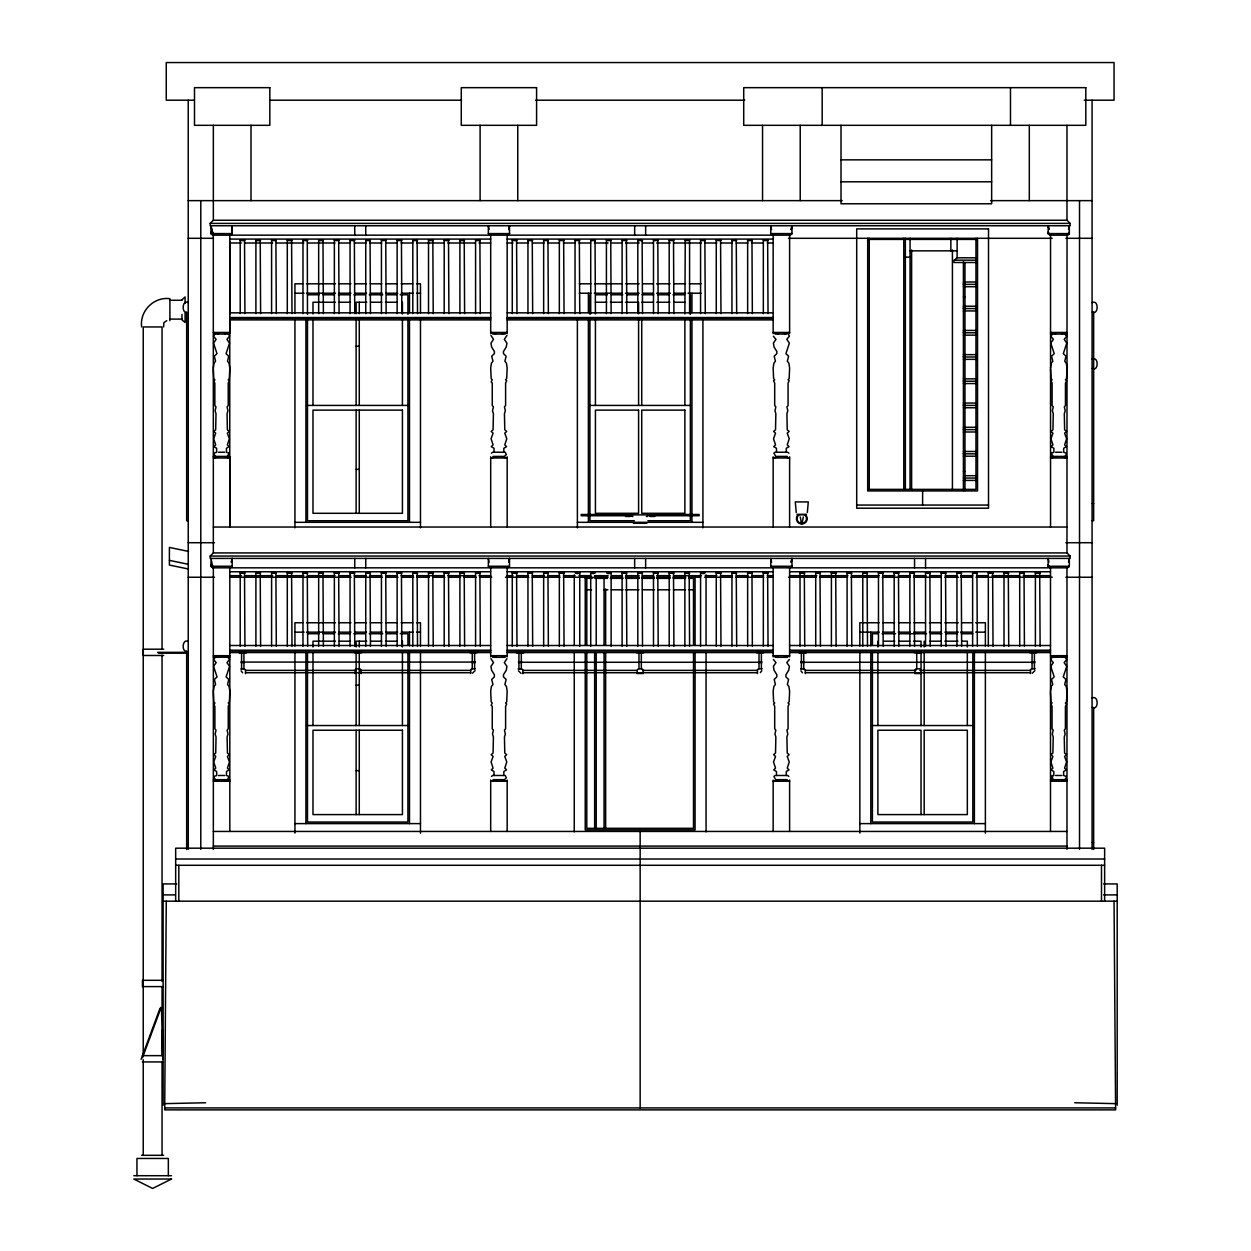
<?xml version="1.0" encoding="UTF-8"?>
<svg xmlns="http://www.w3.org/2000/svg" width="1251" height="1251" viewBox="0 0 1251 1251"><rect width="100%" height="100%" fill="white"/><g stroke="black" fill="none" stroke-linecap="round" stroke-linejoin="round"><path stroke-width="1.5" d="M1114.047 901.173L1115.611 1109.887L164.694 1109.887L166.258 901.173M229.762 369.076L229.308 378.553L228.214 379.772L229.308 380.757L228.214 383.056L228.214 405.559L227.056 406.888L227.948 410.797L227.056 413.659L227.385 429.812L229.277 431.407L227.385 433.206L229.386 438.741L227.385 444.856L229.168 446.654L226.431 448.249L226.431 452.236L229.042 453.159L227.416 456.412M229.809 692.319L229.355 701.811L228.261 703.015L229.355 704.016L228.261 706.315L228.261 728.801L227.103 730.146L227.995 734.056L227.103 736.902L227.432 753.055L229.324 754.65L227.432 756.464L229.433 762L227.432 768.114L229.214 769.897L226.478 771.507L226.478 775.479L229.042 776.418L227.463 779.67L215.688 779.67L214.109 777.981L214.109 776.418L216.673 775.479L216.673 771.507L213.937 769.897L215.719 768.114L213.718 762L215.719 756.464L213.827 754.65L215.719 753.055L216.048 736.902L215.156 734.056L216.048 730.146L214.891 728.801L214.891 706.315L213.796 705.189L214.891 703.015L213.796 701.811L213.342 692.319M1067.025 369.076L1066.556 378.553L1065.461 379.772L1066.556 380.757L1065.461 383.056L1065.461 405.559L1064.304 406.888L1065.211 410.797L1064.304 413.659L1064.632 429.812L1066.524 431.407L1064.632 433.206L1066.634 438.741L1064.632 444.856L1066.431 446.654L1063.678 448.249L1063.678 452.236L1066.243 453.159L1066.243 454.723L1064.664 456.412L1052.857 456.412M1066.978 692.319L1066.509 701.811L1065.414 703.015L1066.509 704.016L1065.414 706.315L1065.414 728.801L1064.257 730.146L1065.164 734.056L1064.257 736.902L1064.585 753.055L1066.477 754.65L1064.585 756.464L1066.587 762L1064.585 768.114L1066.384 769.897L1063.631 771.507L1063.631 775.479L1066.196 776.418L1066.196 777.981L1064.617 779.67L1052.857 779.67M213.296 368.06L213.999 363.275L215.563 361.195L214.312 356.222L216.986 353.626L213.53 343.118L216.11 339.365L213.53 336.206L214.531 334.486M213.342 691.303L214.046 686.518L215.61 684.453L214.359 679.481L217.033 676.885L213.577 666.361L216.157 662.623L213.577 659.465L215.297 657.322L213.342 657.072M1050.543 368.06L1051.247 363.275L1052.81 361.195L1051.559 356.222L1054.233 353.626L1050.793 343.118L1053.373 339.365L1050.793 336.206L1052.498 334.064L1050.543 333.829M1050.496 691.303L1051.2 686.518L1052.763 684.453L1051.512 679.481L1054.186 676.885L1050.746 666.361L1053.326 662.623L1050.746 659.465M802.282 522.339L803.33 516.944M232.17 558.415L231.372 562.184L232.17 558.415L232.17 566.265L230.184 567.829L232.17 566.265L210.981 566.265L210.981 558.415L212.967 567.829L1067.338 567.829L1069.324 566.265L1069.324 558.415L1068.526 562.184M509.517 225.743L508.719 229.512L509.517 225.743L509.517 233.593L507.531 235.157M509.517 558.415L508.719 562.184L509.517 558.415L509.517 566.265L507.531 567.829M791.977 225.743L791.179 229.512L791.977 225.743L791.977 233.593L789.991 235.157L212.92 235.157L210.934 232.029L213.296 235.157L210.981 233.593L210.981 225.743L212.967 235.157L210.981 233.593L232.17 233.593L232.17 225.743L232.123 232.029M791.977 558.415L791.179 562.184L791.977 558.415L791.977 566.265L789.991 567.829M1068.526 229.512L1069.324 225.743L1069.324 233.593L1067.338 235.157L1069.324 233.593L1048.15 233.593L1048.182 225.743L1048.979 229.512L1048.15 225.743M807.333 512.582L808.302 501.917L795.276 501.917L796.261 512.582M141.113 1059.316L159.972 1008.415M142.536 1057.595L160.738 1008.525M475.067 670.63L472.503 673.194M761.828 670.63L760.342 672.585M1034.874 670.63L1032.31 673.194M798.936 514.708L797.184 517.132L797.184 520.135L798.936 522.558L801.797 523.481L804.643 522.558L806.41 520.135L806.41 517.132L804.643 514.708M1069.37 232.029L1067.025 235.157L1069.324 233.593M229.527 336.206L226.947 339.365L229.527 343.118L226.071 353.626L228.745 356.222L227.494 361.195L229.058 363.275L229.762 368.06M789.381 659.465L786.801 662.623L789.381 666.361L788.724 670.239L785.925 674.727L785.925 676.885L788.599 679.481L787.348 684.453L788.912 686.518L789.616 691.303L789.162 701.811L788.067 703.015L789.162 704.016L788.067 706.315L788.067 728.801L786.91 730.146L787.802 734.056L786.91 736.902L787.239 753.055L789.131 754.65L787.239 756.464L789.24 762L787.239 768.114L789.021 769.897L786.285 771.507L786.285 775.479M210.199 223.397L213.342 220.254L1066.978 220.254L1070.105 223.397L1070.105 225.743L210.199 225.743L210.199 223.397L1070.105 223.397M210.199 556.054L213.342 552.926L1066.978 552.926L1070.105 556.054L1070.105 558.415L210.199 558.415L210.199 556.054L1070.105 556.054M1050.746 658.667L1052.451 657.322L1050.496 657.072M230.184 235.157L232.17 233.593M507.531 235.157L509.517 233.593L488.343 233.593L488.343 225.743L489.125 229.512M789.991 235.157L791.977 233.593L770.788 233.593L770.788 225.743L771.586 229.512M789.991 567.829L791.977 566.265L770.788 566.265L770.788 558.415L771.586 562.184M1067.338 567.829L1069.324 566.265L1048.15 566.265L1048.15 558.415L1048.932 562.184M491.471 453.159L492.644 452.236L504.356 452.236M775.104 452.236L773.916 453.159L775.104 455.38M491.471 776.418L492.644 775.479L504.356 775.479M775.104 775.479L773.916 776.418L775.104 778.638M1050.496 692.319L1050.949 701.811L1052.06 703.015L1050.949 704.016L1052.06 706.315L1052.06 728.801L1053.217 730.146L1052.31 734.056L1053.217 736.902L1052.889 753.055L1050.996 754.65L1052.889 756.464L1050.887 762L1052.889 768.114L1051.09 769.897L1053.827 771.507L1053.827 775.479L1051.278 776.418L1051.278 777.981L1052.857 778.841M509.517 233.593L507.171 235.157L507.171 333.626M789.616 235.157L791.977 233.593M791.977 566.265L789.616 567.829L789.616 656.884M1066.978 567.829L1069.324 566.265M505.201 455.38L506.389 454.723L505.201 452.236M505.201 778.638L506.389 777.981L505.201 775.479M224.711 333.626L229.809 332.453L213.342 332.453L218.44 333.626M502.073 333.626L507.171 332.453L490.689 332.453L495.787 333.626M218.44 456.803L213.342 457.991L229.809 457.991L224.711 456.803M784.518 333.626L789.616 332.453L773.149 332.453L778.247 333.626M495.787 456.803L490.689 457.991L507.171 457.991L502.073 456.803M1061.88 333.626L1066.978 332.453L1050.496 332.453L1055.594 333.626M778.247 456.803L773.149 457.991L789.616 457.991L784.518 456.803M1055.594 456.803L1050.496 457.991L1066.978 457.991L1061.88 456.803M224.711 656.884L229.809 655.696L213.342 655.696L218.44 656.884M502.073 656.884L507.171 655.696L490.689 655.696L495.787 656.884M218.44 780.061L213.342 781.234L229.809 781.234L224.711 780.061M784.518 656.884L789.616 655.696L773.149 655.696L778.247 656.884M495.787 780.061L490.689 781.234L507.171 781.234L502.073 780.061M1061.88 656.884L1066.978 655.696L1050.496 655.696L1055.594 656.884M778.247 780.061L773.149 781.234L789.616 781.234L784.518 780.061M1055.594 780.061L1050.496 781.234L1066.978 781.234L1061.88 780.061M244.915 240.567L240.208 240.567M260.615 240.567L255.908 240.567M276.299 240.567L271.592 240.567M291.999 240.567L287.292 240.567M307.683 240.567L302.977 240.567M323.384 240.567L318.661 240.567M339.068 240.567L334.361 240.567M354.752 240.567L350.045 240.567M370.452 240.567L365.745 240.567M386.137 240.567L381.43 240.567M401.837 240.567L397.13 240.567M417.521 240.567L412.814 240.567M433.221 240.567L428.514 240.567M448.906 240.567L444.199 240.567M464.606 240.567L459.899 240.567M480.29 240.567L475.583 240.567M516.976 240.567L512.269 240.567M532.66 240.567L527.953 240.567M548.36 240.567L543.653 240.567M564.045 240.567L559.338 240.567M166.774 320.678L163.865 322.617L163.631 326.949M579.745 240.567L575.038 240.567M595.429 240.567L590.722 240.567M611.129 240.567L606.422 240.567M626.814 240.567L622.107 240.567M642.514 240.567L637.807 240.567M658.198 240.567L653.491 240.567M673.898 240.567L669.191 240.567M689.582 240.567L684.876 240.567M705.283 240.567L700.576 240.567M720.967 240.567L716.26 240.567M736.667 240.567L731.944 240.567M752.351 240.567L747.645 240.567M768.036 240.567L763.329 240.567M244.915 573.239L240.208 573.239M260.615 573.239L255.908 573.239M276.299 573.239L271.592 573.239M291.999 573.239L287.292 573.239M307.683 573.239L302.977 573.239M323.384 573.239L318.661 573.239M339.068 573.239L334.361 573.239M354.752 573.239L350.045 573.239M370.452 573.239L365.745 573.239M386.137 573.239L381.43 573.239M401.837 573.239L397.13 573.239M417.521 573.239L412.814 573.239M433.221 573.239L428.514 573.239M448.906 573.239L444.199 573.239M464.606 573.239L459.899 573.239M480.29 573.239L475.583 573.239M516.976 573.239L512.269 573.239M532.66 573.239L527.953 573.239M548.36 573.239L543.653 573.239M564.045 573.239L559.338 573.239M579.745 573.239C573.849 574.569 573.849 571.128 579.745 572.458L579.745 646.282M611.129 573.239C605.234 574.569 605.234 571.128 611.129 572.458L611.129 646.282M626.814 573.239L622.107 573.239M642.514 573.239L637.807 573.239M658.198 573.239L653.491 573.239M673.898 573.239L669.191 573.239M689.582 573.239L684.876 573.239M720.967 573.239L716.26 573.239M736.667 573.239L731.944 573.239M752.351 573.239L747.645 573.239M768.036 573.239L763.329 573.239M804.721 573.239L800.014 573.239M820.421 573.239L815.715 573.239M836.106 573.239L831.399 573.239M851.806 573.239L847.083 573.239M867.49 573.239L862.783 573.239M883.175 573.239L878.468 573.239M898.875 573.239L894.168 573.239M914.559 573.239L909.852 573.239M930.259 573.239L925.552 573.239M945.944 573.239L941.237 573.239M961.644 573.239L956.937 573.239M977.328 573.239L972.621 573.239M993.028 573.239L988.321 573.239M1008.713 573.239L1004.006 573.239M1024.413 573.239L1019.706 573.239M1040.097 573.239L1035.39 573.239M1065.054 334.017L1067.025 333.829M213.296 456.615L215.25 456.412M1050.543 456.615L1052.498 456.412M215.297 657.322L229.809 657.072M1052.451 657.322L1066.978 657.072M213.342 779.858L215.297 779.67M1050.496 779.858L1052.451 779.67M164.694 1103.632L205.617 1102.756M194.093 100.205L166.258 100.205L166.258 62.55L1114.047 62.55L1114.047 100.205L1084.273 100.205M269.841 100.205L461.525 100.205M535.6 100.205L744.705 100.205M841.016 159.847L991.652 159.847M841.016 181.802L991.652 181.802M188.229 200.645L842.204 200.645M990.573 200.645L1092.076 200.645M1050.496 235.157L1048.15 233.593L1050.136 235.157L1067.384 235.157M188.229 238.3L212.514 238.3M788.568 238.3L1052.185 238.3M1065.852 238.3L1092.076 238.3M229.809 239.082L490.689 239.082M507.171 239.082L773.149 239.082M868.241 238.894L911.025 238.894M868.006 239.41L977.172 239.41M229.809 243.007L241.49 243.007M245.384 243.007L272.64 243.007M276.534 243.007L303.79 243.007M307.683 243.007L334.94 243.007M338.833 243.007L350.515 243.007M354.408 243.007L366.09 243.007M369.983 243.007L381.664 243.007M385.558 243.007L397.239 243.007M401.133 243.007L412.814 243.007M416.708 243.007L443.964 243.007M447.858 243.007L475.114 243.007M479.008 243.007L490.689 243.007M507.171 243.007L512.988 243.007M516.866 243.007L528.516 243.007M532.41 243.007L544.06 243.007M547.938 243.007L559.588 243.007M563.466 243.007L575.116 243.007M578.994 243.007L590.644 243.007M594.538 243.007L608.127 243.007M612.005 243.007L621.716 243.007M625.594 243.007L639.183 243.007M643.061 243.007L652.772 243.007M656.65 243.007L670.255 243.007M674.133 243.007L701.311 243.007M705.189 243.007L716.839 243.007M720.717 243.007L732.367 243.007M736.26 243.007L747.91 243.007M751.788 243.007L763.438 243.007M767.316 243.007L773.149 243.007M910.056 250.857L957.124 250.857M905.349 257.127L910.056 257.127M976.499 257.8L956.734 257.8L954.779 260.161M977.094 260.161L953.997 260.161L953.997 262.507L977.094 262.507M963.411 282.007L976.906 282.007M302.664 283.805L294.939 283.805L294.939 313.094M306.526 283.805L335.487 283.805M339.349 283.805L350.937 283.805M354.799 283.805L366.387 283.805M370.249 283.805L381.836 283.805M385.699 283.805L397.286 283.805M401.149 283.805L412.736 283.805M416.599 283.805L420.477 283.805L420.477 313.094M579.322 283.805L590.91 283.805M594.772 283.805L621.81 283.805M625.672 283.805L639.183 283.805M643.045 283.805L652.709 283.805M656.572 283.805L670.083 283.805M673.945 283.805L685.548 283.805M689.41 283.805L700.998 283.805M963.411 283.977L964.974 283.977M963.411 284.368L976.906 284.368M963.411 286.714L976.906 286.714M294.939 293.219L304.087 293.219M306.526 293.219L335.487 293.219M339.13 293.219L350.937 293.219M354.768 293.219L366.496 293.219M370.249 293.219L382.134 293.219M385.699 293.219L397.755 293.219M401.149 293.219L413.143 293.219M416.599 293.219L420.477 293.219M579.213 293.219L590.91 293.219M594.241 293.219L621.81 293.219M625.5 293.219L639.183 293.219M643.045 293.219L652.85 293.219M656.572 293.219L670.442 293.219M673.945 293.219L685.548 293.219M688.034 293.219L701.092 293.219M307.48 294.783L319.083 294.783M322.946 294.783L334.533 294.783M338.396 294.783L349.983 294.783M353.845 294.783L365.433 294.783M369.295 294.783L382.806 294.783M386.668 294.783L396.332 294.783M400.195 294.783L407.92 294.783L407.92 314.267M595.742 294.783L607.329 294.783M611.192 294.783L622.779 294.783M626.642 294.783L638.229 294.783M642.091 294.783L653.679 294.783M657.541 294.783L669.129 294.783M672.991 294.783L684.578 294.783M963.411 297.081L964.974 297.081M169.901 300.271L181.958 300.271M335.487 302.242L312.985 302.242L312.985 313.923M339.24 302.242L350.499 302.242M366.778 302.242L356.128 302.242L356.128 313.704M370.531 302.242L381.79 302.242M385.543 302.242L396.802 302.242M595.429 302.242L606.688 302.242M610.441 302.242L621.7 302.242M625.453 302.242L638.589 302.242L638.589 313.704M641.732 302.242L652.975 302.242M656.728 302.242L669.864 302.242M673.617 302.242L684.876 302.242M188.229 302.633C182.099 299.02 181.52 313.735 186.665 312.046L186.665 520.744L188.229 520.744M1092.076 302.633C1098.722 299.098 1098.847 315.346 1092.279 312.046M963.411 306.229L976.906 306.229M963.411 308.184L964.974 308.184M963.411 308.575L976.906 308.575M963.411 310.936L976.906 310.936M229.809 312.828L490.689 312.828M507.171 312.828L773.149 312.828M229.809 317.535L490.689 317.535M507.171 317.535L773.149 317.535M229.809 318.333L490.689 318.333M507.171 318.333L773.149 318.333M169.901 319.099L181.958 319.099M229.809 319.896L490.689 319.896M507.171 319.896L773.149 319.896M963.411 330.436L976.906 330.436M963.411 332.391L964.974 332.391M963.411 332.782L976.906 332.782M215.297 334.064L227.854 334.064M492.644 334.064L505.201 334.064M775.104 334.064L786.816 334.064M1053.295 334.064L1065.008 334.064M963.411 335.143L976.906 335.143M356.128 346.183L359.272 346.183M963.411 354.643L976.906 354.643M963.411 356.598L964.974 356.598M963.411 356.988L976.906 356.988M1092.076 359.131C1098.722 355.597 1098.847 371.844 1092.279 368.545M963.411 359.35L976.906 359.35M963.411 378.85L976.906 378.85M963.411 380.82L964.974 380.82M963.411 381.211L976.906 381.211M963.411 383.557L976.906 383.557M963.411 403.057L976.906 403.057M963.411 405.027L964.974 405.027M307.48 405.418L407.92 405.418M589.94 405.418L690.364 405.418M963.411 405.418L976.906 405.418M963.411 407.763L976.906 407.763M963.411 427.279L976.906 427.279M963.411 429.234L964.974 429.234M963.411 429.625L976.906 429.625M963.411 431.986L976.906 431.986M963.411 451.486L976.906 451.486M218.44 452.236L224.711 452.236M775.948 452.236L787.661 452.236L788.849 453.159M1055.594 452.236L1061.88 452.236M963.411 453.441L964.974 453.441M963.411 453.832L976.906 453.832M227.463 456.412L215.688 456.412L214.062 454.723L214.062 453.159L216.626 452.236L216.626 448.249L213.89 446.654L215.672 444.856L213.671 438.741L215.672 433.206L213.78 431.407L215.672 429.812L216.001 413.659L215.109 410.797L216.001 406.888L214.844 405.559L214.844 383.056L213.749 381.946L214.844 379.772L213.749 378.553L213.296 369.076M493.05 456.412L504.81 456.412M775.495 456.412L787.27 456.412M963.411 456.193L977.078 456.193M356.128 469.36L359.272 469.36M963.411 471.392L964.974 471.392M964.756 475.693L976.327 475.693M963.411 478.054L976.906 478.054M963.411 480.4L976.906 480.4M867.991 489.376L975.968 489.376L975.968 238.3M1092.279 503.496L1093.655 503.496M856.7 505.06L988.509 505.06M581.09 514.489L632.537 514.489M647.783 514.489L699.215 514.489M797.137 514.364L806.457 514.364M797.372 514.708L806.223 514.708M648.972 514.88L629.628 514.88L629.628 515.834M581.09 515.74L632.537 515.74M647.783 515.74L699.215 515.74M625.563 516.46L630.301 516.46M631.974 516.46L632.818 516.46M646.439 516.46L647.267 516.46M650.02 516.46L654.742 516.46M634.366 520.744L589.94 520.744L589.94 319.771M647.877 520.744L690.364 520.744L690.364 319.771M1092.076 520.744L1093.655 520.744L1093.655 312.046M294.939 522.324L420.477 522.324M577.383 522.324L702.921 522.324M800.937 522.339L802.657 522.339M800.718 522.996L802.876 522.996M633.444 523.293L646.861 523.293M800.937 523.418L802.657 523.418M213.342 527.031L1066.978 527.031M188.229 542.715L214.453 542.715M1065.852 542.715L1092.076 542.715M489.125 562.184L488.343 558.415L488.343 566.265L509.517 566.265L507.171 567.829L507.171 656.884M229.809 571.754L490.689 571.754M507.171 571.754L773.149 571.754M789.616 571.754L1050.496 571.754M229.809 575.679L241.49 575.679M245.384 575.679L272.64 575.679M276.534 575.679L303.79 575.679M307.683 575.679L334.94 575.679M338.833 575.679L350.515 575.679M354.408 575.679L366.09 575.679M369.983 575.679L381.664 575.679M385.558 575.679L397.239 575.679M401.133 575.679L412.814 575.679M416.708 575.679L443.964 575.679M447.858 575.679L475.114 575.679M479.008 575.679L490.689 575.679M507.171 575.679L512.988 575.679M516.866 575.679L528.516 575.679M532.41 575.679L544.06 575.679M547.938 575.679L559.588 575.679M563.466 575.679L575.116 575.679M578.994 575.679L590.644 575.679M594.538 575.679L608.127 575.679M612.005 575.679L621.716 575.679M625.594 575.679L639.183 575.679M643.061 575.679L652.772 575.679M656.65 575.679L670.255 575.679M674.133 575.679L701.311 575.679M705.189 575.679L716.839 575.679M720.717 575.679L732.367 575.679M736.26 575.679L747.91 575.679M751.788 575.679L763.438 575.679M767.316 575.679L773.149 575.679M789.616 575.679L816.872 575.679M820.765 575.679L848.022 575.679M851.915 575.679L879.172 575.679M883.065 575.679L894.746 575.679M898.64 575.679L910.321 575.679M914.215 575.679L925.896 575.679M929.79 575.679L941.471 575.679M945.365 575.679L957.046 575.679M960.94 575.679L972.621 575.679M976.515 575.679L988.196 575.679M992.09 575.679L1019.346 575.679M1023.24 575.679L1050.496 575.679M188.229 577.243L214.453 577.243M230.028 577.243L351.14 577.243M354.799 577.243L382.384 577.243M385.996 577.243L398.006 577.243M401.587 577.243L413.628 577.243M417.193 577.243L429.249 577.243M432.783 577.243L444.871 577.243M448.374 577.243L460.493 577.243M463.98 577.243L476.115 577.243M479.571 577.243L491.752 577.243M505.42 577.243L528.845 577.243M532.207 577.243L560.088 577.243M563.403 577.243L591.692 577.243M594.569 577.243L608.142 577.243M610.863 577.243L622.717 577.243M625.391 577.243L639.183 577.243M642.091 577.243L654.461 577.243M656.65 577.243L670.223 577.243M673.101 577.243L685.751 577.243M688.613 577.243L700.576 577.243M704.594 577.243L732.492 577.243M735.838 577.243L763.689 577.243M767.082 577.243L773.446 577.243M788.568 577.243L816.324 577.243M819.812 577.243L847.521 577.243M851.055 577.243L878.718 577.243M882.299 577.243L909.915 577.243M913.543 577.243L941.112 577.243M944.786 577.243L958.454 577.243M960.596 577.243L972.293 577.243M976.03 577.243L1052.232 577.243M1065.852 577.243L1092.076 577.243M586.031 577.446L605.64 577.446M586.985 577.837L591.723 577.837M585.218 578.353L591.848 578.353M594.944 578.353L607.439 578.353M610.3 578.353L623.045 578.353M625.641 578.353L639.355 578.353M641.904 578.353L654.429 578.353M656.681 578.353L670.145 578.353M673.179 578.353L685.548 578.353M688.816 578.353L693.242 578.353M585.687 589.8L591.52 589.8M604.061 589.8L607.939 589.8M611.442 589.8L623.076 589.8M625.391 589.8L638.948 589.8M642.467 589.8L654.461 589.8M657.963 589.8L669.973 589.8M673.476 589.8L685.47 589.8M688.988 589.8L693.226 589.8M302.664 622.748L294.939 622.748L294.939 646.126M306.526 622.748L335.487 622.748M339.349 622.748L350.937 622.748M354.799 622.748L366.387 622.748M370.249 622.748L381.836 622.748M385.699 622.748L397.286 622.748M401.149 622.748L412.736 622.748M416.599 622.748L420.477 622.748L420.477 646.126M879.156 622.748L859.844 622.748L859.844 646.126M883.018 622.748L894.606 622.748M898.468 622.748L910.056 622.748M913.918 622.748L925.505 622.748M929.368 622.748L940.955 622.748M944.818 622.748L958.344 622.748M962.207 622.748L971.855 622.748M975.717 622.748L985.381 622.748L985.381 646.126M294.939 632.162L304.087 632.162M306.526 632.162L335.487 632.162M339.13 632.162L350.937 632.162M354.768 632.162L366.496 632.162M370.249 632.162L382.134 632.162M385.699 632.162L397.755 632.162M401.149 632.162L413.143 632.162M416.599 632.162L420.477 632.162M859.844 632.162L879.156 632.162M882.549 632.162L894.606 632.162M898.187 632.162L910.056 632.162M913.809 632.162L925.537 632.162M929.368 632.162L941.174 632.162M944.818 632.162L958.344 632.162M960.705 632.162L972.434 632.162M975.717 632.162L985.381 632.162M307.48 633.725L319.083 633.725M322.946 633.725L334.533 633.725M338.396 633.725L349.983 633.725M353.845 633.725L365.433 633.725M369.295 633.725L382.806 633.725M386.668 633.725L396.332 633.725M400.195 633.725L407.92 633.725L407.92 645.375M878.186 633.725L872.4 633.725L872.4 645.375M882.049 633.725L895.575 633.725M899.438 633.725L926.475 633.725M930.337 633.725L941.925 633.725M945.787 633.725L957.375 633.725M961.237 633.725L972.825 633.725M335.487 641.184L312.985 641.184L312.985 646.939M339.24 641.184L350.499 641.184M366.778 641.184L356.128 641.184L356.128 646.923M370.531 641.184L381.79 641.184M385.543 641.184L396.802 641.184M883.519 641.184L894.778 641.184M898.531 641.184L909.774 641.184M913.527 641.184L921.033 641.184L921.033 646.923M929.806 641.184L941.065 641.184M944.818 641.184L957.953 641.184M961.706 641.184L967.336 641.184L967.336 646.939M188.229 641.575C182.099 637.963 181.52 652.678 186.665 650.989L186.665 849.492M229.809 645.5L490.689 645.5M507.171 645.5L773.149 645.5M789.616 645.5L1050.496 645.5M163.693 649.191L143.286 649.191L143.286 655.477L163.693 655.477M229.809 650.207L490.689 650.207M507.171 650.207L773.149 650.207M789.616 650.207L1050.496 650.207M229.809 650.989L490.689 650.989M507.171 650.989L773.149 650.989M789.616 650.989L1050.496 650.989M354.565 651.552L361.508 651.552M470.376 651.552L476.834 651.552M636.743 651.552L643.217 651.552M756.792 651.552L763.251 651.552M914.497 651.552L920.955 651.552M1029.823 651.552L1036.766 651.552M239.222 651.74L246.291 651.74M516.694 651.74L523.168 651.74M799.154 651.74L805.628 651.74M157.657 652.334L187.603 652.334M229.809 652.569L490.689 652.569M507.171 652.569L773.149 652.569M789.616 652.569L1050.496 652.569M239.222 652.913L246.291 652.913M354.565 652.725L361.617 652.725M469.891 652.725L476.959 652.725M516.585 652.913L523.637 652.913M636.618 652.725L643.686 652.725M756.667 652.725L763.736 652.725M799.029 652.913L806.097 652.913M914.372 652.725L921.424 652.725M1029.698 652.725L1036.766 652.725M158.455 653.116L187.603 653.116M356.91 653.131L359.272 653.131M919.078 653.131L916.717 653.131L916.717 668.816M492.644 657.322L505.201 657.322M775.104 657.322L787.661 657.322M244.336 662.076L471.862 662.076M521.683 662.279L758.622 662.279M804.143 662.279L1031.653 662.279M356.128 668.816L360.053 668.816M471.455 668.816L475.38 668.816M638.198 668.816L642.123 668.816M758.231 668.816L762.156 668.816M915.935 668.816L919.86 668.816M1031.262 668.816L1035.187 668.816M240.802 669.004L244.727 669.004M518.149 669.004L522.074 669.004M800.609 669.004L804.534 669.004M355.362 669.598L354.956 673.523M360.835 669.598L361.226 673.523M637.416 669.598L637.025 673.523L643.28 673.523L642.889 669.598M915.153 669.598L914.762 673.523L921.033 673.523M245.509 670.38L356.16 670.38M360.038 670.38L470.689 670.38M522.855 670.38L637.244 670.38M643.061 670.38L757.449 670.38M805.316 670.38L915.967 670.38M919.845 670.38L1030.496 670.38M245.509 672.725L470.689 672.725M522.855 672.725L757.449 672.725M805.316 672.725L1030.496 672.725M356.128 685.126L359.272 685.126M1092.076 698.074C1098.722 694.54 1098.847 710.787 1092.279 707.487M307.48 725.533L407.92 725.533M872.4 725.533L972.825 725.533M356.128 770.647L359.272 770.647M218.44 775.479L224.711 775.479M775.948 775.479L787.661 775.479L788.849 776.418M1055.594 775.479L1061.88 775.479M493.05 779.67L504.81 779.67M775.495 779.67L787.27 779.67M294.939 823.611L420.477 823.611M859.844 823.611L985.381 823.611M213.342 831.446L1066.978 831.446M1092.279 842.439L1093.655 842.439M213.342 846.083L1066.978 846.083M175.672 859.015L1104.633 859.015M175.672 865.285L1104.633 865.285M176.735 883.925L163.13 883.925L163.13 1105.18M1103.554 883.925L1117.19 883.925L1117.19 1105.18M163.13 894.903L174.812 894.903M1103.554 894.903L1117.19 894.903M163.13 901.173L1117.19 901.173M162.849 980.315L142.442 980.315L142.442 986.601L162.849 986.601M142.379 1055.641L162.786 1055.641M142.379 1061.927L162.786 1061.927M164.694 1107.933L1115.611 1107.933M141.66 1155.314L163.631 1155.314M133.81 1175.705L171.481 1175.705M162.349 1007.962L161.488 1010.167L162.27 1010.167M1074.703 1102.756L1115.611 1103.632M1065.054 334.455L1066.775 336.206L1064.194 339.365L1066.775 343.118L1063.319 353.626L1065.993 356.222L1064.742 361.195L1066.305 363.275L1067.025 368.06M1065.054 456.412L1067.025 456.615M227.807 456.412L229.762 456.615M1065.008 779.67L1066.978 779.858M227.854 779.67L229.809 779.858M160.613 1007.415L160.863 1009.635M700.576 573.239C706.455 574.569 706.455 571.128 700.576 572.458L700.576 646.282M590.722 573.239C596.618 574.569 596.618 571.128 590.722 572.458L590.722 646.282M188.526 551.41L169.401 547.422L169.401 565.061L188.432 569.017M169.401 560.354L188.229 564.279M521.041 673.382L518.477 670.817M1048.15 564.686L1050.121 567.829L1048.15 566.265L1050.496 567.829L1050.496 831.446M488.343 233.593L490.689 235.157L490.689 333.626M488.343 566.265L490.689 567.829L490.689 656.884M210.981 566.265L213.342 567.829L210.981 564.686L212.967 567.829L210.981 566.265L212.967 567.829L210.981 564.686M1048.15 566.265L1050.136 567.829M210.981 233.593L212.967 235.157L210.934 225.743M1048.15 233.593L1050.121 235.157M788.38 334.486L789.381 336.206L786.801 339.365L789.381 343.118L785.925 353.626L788.599 356.222L787.348 361.195L788.912 363.275L789.616 368.06L789.162 378.553L788.067 379.772L789.162 380.757L788.067 383.056L788.067 405.559L786.91 406.888L787.802 410.797L786.91 413.659L787.239 429.812L789.131 431.407L787.239 433.206L789.24 438.741L787.239 444.856L789.021 446.654L786.285 448.249L786.285 452.236M228.526 334.486L229.527 335.424M802.423 672.757L800.921 670.817M242.616 672.757L241.115 670.817M773.384 336.206L775.964 339.365L773.384 343.118L774.041 346.98L776.84 351.468L776.84 353.626L774.166 356.222L775.417 361.195L773.853 363.275L773.149 368.06L773.603 378.553L774.697 379.772L773.603 380.757L774.697 383.056L774.697 405.559L775.855 406.888L774.948 410.797L775.855 413.659L775.526 429.812L773.634 431.407L775.526 433.206L773.525 438.741L775.526 444.856L773.744 446.654L776.48 448.249L776.48 452.236M773.384 659.465L775.964 662.623L773.384 666.361L774.041 670.239L776.84 674.727L776.84 676.885L774.166 679.481L775.417 684.453L773.853 686.518L773.149 691.303L773.603 701.811L774.697 703.015L773.603 704.016L774.697 706.315L774.697 728.801L775.855 730.146L774.948 734.056L775.855 736.902L775.526 753.055L773.634 754.65L775.526 756.464L773.525 762L775.526 768.114L773.744 769.897L776.48 771.507L776.48 775.479M1048.182 232.029L1050.168 235.157M210.934 232.029L212.92 235.157M800.265 516.944L801.297 522.339M1066.978 691.303L1066.259 686.518L1064.695 684.453L1065.946 679.481L1063.272 676.885L1066.728 666.361L1064.148 662.623L1066.728 659.465L1065.008 657.322M229.809 691.303L229.105 686.518L227.541 684.453L228.792 679.481L226.118 676.885L229.574 666.361L226.994 662.623L229.574 659.465L227.854 657.322M1050.543 369.076L1050.996 378.553L1052.107 379.772L1050.996 380.757L1052.107 383.056L1052.107 405.559L1053.264 406.888L1052.357 410.797L1053.264 413.659L1052.935 429.812L1051.043 431.407L1052.935 433.206L1050.934 438.741L1052.935 444.856L1051.137 446.654L1053.874 448.249L1053.874 452.236L1051.278 453.159L1052.904 456.412M162.818 1030.136L163.24 1047.384M161.52 1009.057L162.739 1058.878M1104.633 901.173L1104.633 848.178L175.672 848.178L175.672 901.173M1101.49 865.285L1101.49 901.173M1093.655 707.487L1093.655 849.492M1092.076 100.205L1092.076 849.366M1079.519 200.645L1079.519 849.366M1066.978 125.319L1066.978 220.254M1067.025 234.312L1066.978 552.926M1066.978 566.938L1066.978 849.288M1052.451 775.479L1052.451 778.638M1050.543 234.312L1050.543 527.031M1040.097 646.282L1039.706 572.379L1035.39 572.458L1035.39 646.282M1034.796 661.591L1034.796 662.764M1034.405 668.816L1034.405 653.131L1032.059 653.131L1032.059 668.816M1033.232 661.67L1033.232 662.686M1031.653 661.795L1031.653 662.577M1030.496 669.598L1030.496 673.523M1029.307 125.319L1029.307 200.645M1024.413 646.282L1024.022 572.379L1019.706 572.458L1019.706 646.282M1010.48 87.664L1010.48 125.319M1008.713 646.282L1008.322 572.379L1004.006 572.458L1004.006 646.282M993.028 646.282L992.637 572.379L988.321 572.458L988.321 646.282M991.652 125.319L991.652 203.772L841.016 203.772L841.016 125.319M985.381 651.693L985.381 833.072M977.531 238.3L977.531 490.939L867.694 490.939L867.694 238.3M977.328 646.282L976.937 572.379L972.621 572.458L972.621 646.282M974.388 651.693L974.388 823.611M972.825 653.038L972.825 822.032L872.4 822.032L872.4 653.038M967.336 652.694L967.336 725.533M964.974 262.507L964.974 490.548M963.411 261.709L963.411 490.548M961.644 646.282L961.253 572.379L956.937 572.458L956.937 646.282M957.124 238.3L957.124 257.8M952.418 250.012L952.418 490.032M950.854 238.3L950.854 250.857M945.944 646.282L945.553 572.379L941.237 572.458L941.237 646.282M930.259 646.282L929.868 572.379L925.552 572.458L925.552 646.282M925.552 558.415L925.552 567.829M924.176 641.184L924.176 646.923M924.176 652.647L924.176 725.533M924.176 814.589L924.176 730.24L967.336 730.24L967.336 814.589L877.889 814.589L877.889 730.24L921.033 730.24L921.033 814.589M922.612 490.939L922.612 505.06M921.033 652.647L921.033 725.533M914.559 558.415L914.559 567.829M914.559 646.282L914.168 572.379L909.852 572.458L909.852 646.282M911.619 249.965L911.619 489.688M910.056 238.3L910.056 489.063M905.349 238.3L905.349 489M903.785 238.3L903.785 489.376M898.875 646.282L898.484 572.379L894.168 572.458L894.168 646.282M883.175 646.282L882.784 572.379L878.468 572.458L878.468 646.282M877.889 641.184L877.889 646.939M877.889 652.694L877.889 725.533M870.821 632.162L870.821 645.844M870.821 651.693L870.821 823.611M869.257 238.3L869.257 489.376M867.49 646.282L867.099 572.379L862.783 572.458L862.783 646.282M859.844 651.693L859.844 833.072M851.806 646.282L851.399 572.379L847.083 572.458L847.083 646.282M836.106 646.282L835.715 572.379L831.399 572.458L831.399 646.282M822.173 87.664L822.173 125.319M820.421 646.282L820.015 572.379L815.715 572.458L815.715 646.282M805.316 669.785L805.316 673.695M804.721 646.282L804.33 572.379L800.014 572.458L800.014 646.282M804.143 661.795L804.143 662.577M803.736 669.004L803.736 653.303L801.391 653.303L801.391 669.004M802.563 661.591L802.563 662.764M801 661.591L801 662.764M800.218 125.319L800.218 200.645M789.616 235.438L789.616 333.626M789.616 456.803L789.616 527.031M789.616 780.061L789.616 831.446M773.149 235.157L773.149 333.626M773.149 456.803L773.149 527.031M773.149 567.829L773.149 656.884M773.149 780.061L773.149 831.446M768.036 313.626L767.645 239.707L763.329 239.785L763.329 313.626M768.036 646.282L767.645 572.379L763.329 572.458L763.329 646.282M762.547 125.319L762.547 200.645M761.765 661.591L761.765 662.764M761.374 668.816L761.374 653.131L759.013 653.131L759.013 668.816M760.186 661.591L760.186 662.764M758.622 661.795L758.622 662.577M757.449 669.598L757.449 673.523M752.351 313.626L751.96 239.707L747.645 239.785L747.645 313.626M752.351 646.282L751.96 572.379L747.645 572.458L747.645 646.282M736.667 313.626L736.26 239.707L731.944 239.785L731.944 313.626M736.667 646.282L736.26 572.379L731.944 572.458L731.944 646.282M720.967 313.626L720.576 239.707L716.26 239.785L716.26 313.626M720.967 646.282L720.576 572.379L716.26 572.458L716.26 646.282M706.064 574.881L706.064 645.281M706.064 653.053L706.064 831.899M705.283 313.626L704.876 239.707L700.576 239.785L700.576 313.626M702.921 318.942L702.921 527.859M695.071 577.243L695.071 645.266M695.071 653.038L695.071 829.882L585.233 829.882L585.233 653.038M693.507 577.243L693.507 645.36M693.507 653.147L693.507 828.318L586.797 828.318L586.797 653.147M691.944 293.219L691.944 312.641M691.944 320.397L691.944 522.324M690.364 294.783L690.364 314.267M689.582 313.626L689.582 239.785L685.267 239.707L684.876 313.923M689.582 646.282L689.192 572.379L684.876 572.458L684.876 646.282M684.876 319.756L684.876 405.418M673.898 313.626L673.507 239.707L669.191 239.785L669.191 313.626M673.898 646.282L673.507 572.379L669.191 572.458L669.191 646.282M658.198 313.626L657.807 239.707L653.491 239.785L653.491 313.626M658.198 646.282L657.807 572.379L653.491 572.458L653.491 646.282M645.641 225.743L645.641 235.157M645.641 558.415L645.641 567.829M642.514 313.626L642.123 239.707L637.807 239.785L637.807 313.626M642.514 646.282L642.123 572.379L637.807 572.458L637.807 646.282M641.732 319.443L641.732 405.418M641.325 668.816L641.325 653.131L638.98 653.131L638.98 668.816M640.152 831.446L640.152 1107.933M638.589 319.443L638.589 405.418M634.664 225.743L634.664 235.157M634.664 558.415L634.664 567.829M626.814 313.626L626.423 239.707L622.107 239.785L622.107 313.626M626.814 646.282L626.423 572.379L622.107 572.458L622.107 646.282M611.129 313.626L610.738 239.707L606.422 239.785L606.422 313.626M605.64 588.908L605.64 645.281M605.64 653.053L605.64 828.006M604.061 577.243L604.061 645.281M604.061 653.038L604.061 828.006M596.211 577.243L596.211 645.266M596.211 653.038L596.211 827.943M595.429 313.923L595.038 239.707L590.722 239.785L590.722 313.626M595.429 319.756L595.429 405.418M594.647 653.147L594.647 828.318M589.94 294.783L589.94 314.267M588.377 293.219L588.377 312.641M588.377 320.397L588.377 522.324M586.797 577.243L586.797 645.36M585.233 577.243L585.233 645.266M579.745 313.626L579.354 239.707L575.038 239.785L575.038 313.626M577.383 318.942L577.383 527.859M574.256 574.881L574.256 645.281M574.256 653.053L574.256 831.899M564.045 313.626L563.654 239.707L559.338 239.785L559.338 313.626M564.045 646.282L563.654 572.379L559.338 572.458L559.338 646.282M548.36 313.626L547.969 239.707L543.653 239.785L543.653 313.626M548.36 646.282L547.969 572.379L543.653 572.458L543.653 646.282M532.66 313.626L532.269 239.707L527.953 239.785L527.953 313.626M532.66 646.282L532.269 572.379L527.953 572.458L527.953 646.282M522.855 669.785L522.855 673.695M521.683 661.795L521.683 662.577M521.292 669.004L521.292 653.303L518.93 653.303L518.93 669.004M520.119 661.591L520.119 662.764M518.555 661.591L518.555 662.764M517.758 125.319L517.758 200.645M516.976 313.626L516.585 239.707L512.269 239.785L512.269 313.626M516.976 646.282L516.585 572.379L512.269 572.458L512.269 646.282M507.171 456.803L507.171 527.031M507.171 780.061L507.171 831.446M506.921 335.424L504.341 339.365L506.921 343.118L506.264 346.98L503.465 351.468L503.465 353.626L506.139 356.222L504.888 361.195L506.452 363.275L507.171 368.06L506.702 378.553L505.607 379.772L506.702 380.757L505.607 383.056L505.607 405.559L504.45 406.888L505.357 410.797L504.45 413.659L504.779 429.812L506.671 431.407L504.779 433.206L506.78 438.741L504.779 444.856L506.577 446.654L503.825 448.249L503.825 452.236M506.921 658.667L504.341 662.623L506.921 666.361L506.264 670.239L503.465 674.727L503.465 676.885L506.139 679.481L504.888 684.453L506.452 686.518L507.171 691.303L506.702 701.811L505.607 703.015L506.702 704.016L505.607 706.315L505.607 728.801L504.45 730.146L505.357 734.056L504.45 736.902L504.779 753.055L506.671 754.65L504.779 756.464L506.78 762L504.779 768.114L506.577 769.897L503.825 771.507L503.825 775.479M494.02 452.236L494.02 448.249L491.283 446.654L493.082 444.856L491.08 438.741L493.082 433.206L491.19 431.407L493.082 429.812L493.41 413.659L492.503 410.797L493.41 406.888L492.253 405.559L492.253 383.056L491.158 381.946L492.253 379.772L491.158 378.553L490.689 368.06L491.393 363.275L492.972 361.195L491.706 356.222L494.38 353.626L494.38 351.468L491.596 346.98L490.939 343.118L493.52 339.365L490.939 335.424M494.02 775.479L494.02 771.507L491.283 769.897L493.082 768.114L491.08 762L493.082 756.464L491.19 754.65L493.082 753.055L493.41 736.902L492.503 734.056L493.41 730.146L492.253 728.801L492.253 706.315L491.158 705.189L492.253 703.015L491.158 701.811L490.689 691.303L491.393 686.518L492.972 684.453L491.706 679.481L494.38 676.885L494.38 674.727L491.596 670.239L490.939 666.361L493.52 662.623L490.939 658.667M490.689 456.803L490.689 527.031M490.689 780.061L490.689 831.446M480.29 313.626L479.899 239.707L475.583 239.785L475.583 313.626M480.29 646.282L479.899 572.379L475.583 572.458L475.583 646.282M480.103 125.319L480.103 200.645M474.989 661.591L474.989 662.764M474.598 668.816L474.598 653.131L472.252 653.131L472.252 668.816M473.425 661.591L473.425 662.764M471.862 661.795L471.862 662.577M470.689 669.598L470.689 673.523M464.606 313.626L464.215 239.707L459.899 239.785L459.899 313.626M464.606 646.282L464.215 572.379L459.899 572.458L459.899 646.282M448.906 313.626L448.515 239.707L444.199 239.785L444.199 313.626M448.906 646.282L448.515 572.379L444.199 572.458L444.199 646.282M433.221 313.626L432.83 239.707L428.514 239.785L428.514 313.626M433.221 646.282L432.83 572.379L428.514 572.458L428.514 646.282M420.477 318.942L420.477 527.859M420.477 651.693L420.477 833.072M417.521 313.626L417.13 239.707L412.814 239.785L412.814 313.626M417.521 646.282L417.13 572.379L412.814 572.458L412.814 646.282M409.484 293.219L409.484 312.641M409.484 320.397L409.484 522.324M409.484 632.162L409.484 645.844M409.484 651.693L409.484 823.611M407.92 319.771L407.92 520.744L307.48 520.744L307.48 319.771M407.92 653.038L407.92 822.032L307.48 822.032L307.48 653.038M402.431 302.242L402.431 313.923M402.431 319.756L402.431 405.418M402.431 641.184L402.431 646.939M402.431 652.694L402.431 725.533M401.837 313.626L401.446 239.707L397.13 239.785L397.13 313.626M401.837 646.282L401.446 572.379L397.13 572.458L397.13 646.282M386.137 313.626L385.746 239.707L381.43 239.785L381.43 313.626M386.137 646.282L385.746 572.379L381.43 572.458L381.43 646.282M370.452 313.626L370.061 239.707L365.745 239.785L365.745 313.626M370.452 646.282L370.061 572.379L365.745 572.458L365.745 646.282M365.745 225.743L365.745 235.157M365.745 558.415L365.745 567.829M359.272 302.242L359.272 313.704M359.272 319.443L359.272 405.418M359.272 410.125L359.272 513.301M359.272 641.184L359.272 646.923M359.272 652.647L359.272 725.533M359.272 730.24L359.272 814.589M356.128 319.443L356.128 405.418M356.128 410.125L356.128 513.301M356.128 652.647L356.128 725.533M356.128 730.24L356.128 814.589M354.752 225.743L354.752 235.157M354.752 313.626L354.361 239.707L350.045 239.785L350.045 313.626M354.752 558.415L354.752 567.829M354.752 646.282L354.361 572.379L350.045 572.458L350.045 646.282M339.068 313.626L338.677 239.707L334.361 239.785L334.361 313.626M339.068 646.282L338.677 572.379L334.361 572.458L334.361 646.282M323.384 313.626L322.977 239.707L318.661 239.785L318.661 313.626M323.384 646.282L322.977 572.379L318.661 572.458L318.661 646.282M312.985 319.756L312.985 405.418M312.985 652.694L312.985 725.533M307.48 314.267L307.293 239.707L302.977 239.785L302.977 313.626M307.683 646.282L307.293 572.379L302.977 572.458L302.977 646.282M305.916 320.397L305.916 522.324M305.916 651.693L305.916 823.611M294.939 318.942L294.939 527.859M294.939 651.693L294.939 833.072M291.999 313.626L291.592 239.707L287.292 239.785L287.292 313.626M291.999 646.282L291.592 572.379L287.292 572.458L287.292 646.282M276.299 313.626L275.908 239.707L271.592 239.785L271.592 313.626M276.299 646.282L275.908 572.379L271.592 572.458L271.592 646.282M260.615 313.626L260.224 239.707L255.908 239.785L255.908 313.626M260.615 646.282L260.224 572.379L255.908 572.458L255.908 646.282M250.998 125.319L250.998 200.645M245.509 669.785L245.509 673.695M244.915 313.626L244.524 239.707L240.208 239.785L240.208 313.626M244.915 646.282L244.524 572.379L240.208 572.458L240.208 646.282M244.336 661.795L244.336 662.577M243.929 669.004L243.929 653.303L241.584 653.303L241.584 669.004M242.772 661.591L242.772 662.764M241.193 661.591L241.193 662.764M229.809 235.157L229.809 333.626M229.809 456.803L229.809 527.031M229.809 567.829L229.809 831.446M229.762 241.271L229.762 314.329M229.762 318.864L229.762 527.031M228.996 453.159L228.996 454.723M213.342 125.319L213.342 220.254M213.296 232.358L213.342 552.926M213.342 566.938L213.342 849.288M200.786 200.645L200.786 849.366M188.229 100.205L188.229 849.366M185.085 303.321L185.085 296.94L181.958 299.833M185.085 312.985L185.085 322.445L181.958 319.896L181.958 314.392M178.815 865.285L178.815 901.173M169.901 320.678L169.901 298.708C154.029 296.44 139.408 311.077 141.66 326.949M168.338 1175.705L168.338 1158.457L136.953 1158.457L136.953 1175.705M162.051 649.316L162.051 326.949L143.224 326.949L143.224 1055.672M162.051 655.164L162.051 981.441M162.051 987.289L162.051 1008.791M162.051 1030.277L162.051 1055.672M162.051 1061.536L162.051 1155.314M143.224 1059.581L143.224 1155.314M805.284 514.552A5.364 5.364 0 0 1 805.722 522.293A5.364 5.364 0 0 1 797.966 522.386A5.364 5.364 0 0 1 798.201 514.646M171.481 1179.036L152.638 1188.45L133.81 1179.036L171.481 1179.036M269.825 87.664L194.499 87.664L194.499 125.319L269.825 125.319L269.825 87.664M536.585 87.664L461.275 87.664L461.275 125.319L536.585 125.319L536.585 87.664M1085.805 87.664L743.72 87.664L743.72 125.319L1085.805 125.319L1085.805 87.664M988.509 228.886L856.7 228.886L856.7 508.203L988.509 508.203L988.509 228.886M402.431 410.125L312.985 410.125L312.985 513.301L402.431 513.301L402.431 410.125M638.589 410.125L595.429 410.125L595.429 513.301L638.589 513.301L638.589 410.125M684.876 410.125L641.732 410.125L641.732 513.301L684.876 513.301L684.876 410.125M402.431 730.24L312.985 730.24L312.985 814.589L402.431 814.589L402.431 730.24M772.774 235.157L770.788 233.593L772.774 235.157M772.774 567.829L770.788 566.265L772.774 567.829"/></g></svg>
